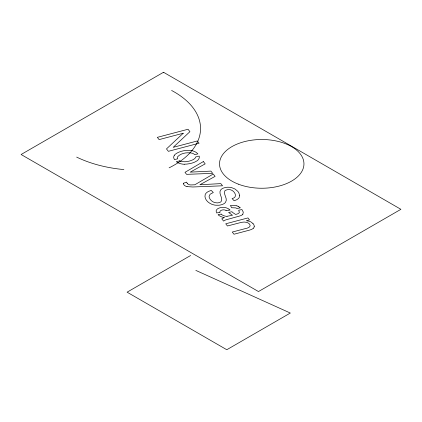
<?xml version="1.0" encoding="UTF-8"?>
<svg xmlns="http://www.w3.org/2000/svg" width="422" height="422" viewBox="0 0 422 422"><rect width="100%" height="100%" fill="white"/><g stroke="black" fill="none" stroke-linecap="round" stroke-linejoin="round"><path stroke-width="0.63" d="M254.218 226.456L254.139 226.989A5.618 3.244 0 0 1 253.49 228.128M242.824 214.26L243.294 212.155L241.927 209.534L238.704 210.24L239.343 212.366A4.51 2.606 0 0 1 239.184 212.783L238.087 213.674L236.072 214.344M190.644 255.489L127.101 292.177L226.788 349.727L290.325 313.045L195.829 270.391M183.327 183.296L186.677 182.119A9.548 5.512 0 0 0 187.305 183.459M179.714 160.856L176.301 161.689A11.046 6.377 0 0 0 184.235 164.295M235.618 214.455L233.134 212.815A58.083 33.533 0 0 1 231.889 211.728L228.629 212.445L232.48 215.278L227.052 216.291M219.931 212.277L216.66 212.994L216.133 211.1A6.599 3.809 0 0 1 216.433 210.087L216.839 209.512A6.277 3.624 0 0 1 218.554 208.289L219.445 207.94A8.171 4.716 0 0 1 220.115 207.745A6.784 3.914 0 0 1 223.227 207.371A6.868 3.967 0 0 1 226.498 207.93A10.133 5.85 0 0 1 228.961 209.18M221.075 214.096L218.095 214.751A12.117 6.995 0 0 0 220.49 216.359L221.223 216.686A18.331 10.582 0 0 0 224.209 217.673M184.245 164.221C188.708 164.132 193.387 163.24 197.158 160.756A10.365 5.987 0 0 0 198.562 159.316A10.608 6.124 0 0 0 199.179 156.098L195.634 156.963A7.158 4.136 0 0 1 195.017 158.266L193.366 159.6L190.132 160.861A20.551 11.869 0 0 1 188.555 161.262L185.147 161.768L182.267 161.642A6.916 3.993 0 0 1 179.703 160.861M187.046 186.614L192.801 186.988L222.542 185.796L220.817 183.623L199.907 184.736L215.088 176.38L213.231 174.033L194.806 184.783L192.29 184.894A27.293 15.756 0 0 1 191.398 184.92L190.401 184.91A3.814 2.2 0 0 1 188.66 184.509A4.8 2.775 0 0 1 187.368 183.443M236.948 205.894L238.33 206.5M252.978 223.518L250.895 221.93A8.208 4.742 0 0 0 249.085 221.223L246.358 220.722L249.518 219.888L247.967 217.931L225.728 223.797L227.453 225.976L241.611 222.315L244.174 222.041L246.48 222.331A6.641 3.835 0 0 1 249.001 223.597L249.328 223.913A7.87 4.542 0 0 1 249.708 224.356C251.465 226.846 247.651 228.202 245.789 228.487L232.264 232.053L233.983 234.231L248.864 230.296A31.471 18.172 0 0 0 250.077 229.943L250.963 229.642A6.008 3.471 0 0 0 251.406 229.457A8.108 4.679 0 0 0 253.501 228.133M227.036 216.38A7.438 4.294 0 0 1 221.165 214.07M219.941 212.277A4.051 2.337 0 0 1 220.031 211.411A4.151 2.395 0 0 1 220.2 211.137L220.279 211.032A3.497 2.02 0 0 1 221.692 210.145A3.666 2.115 0 0 1 226.007 210.388M224.219 217.694A8.931 5.154 0 0 0 221.787 218.833L223.607 221.112A9.279 5.354 0 0 1 225.839 219.857L238.557 216.328A29.234 16.875 0 0 0 239.907 215.932L240.793 215.616A6.662 3.845 0 0 0 242.856 214.27M228.967 209.18A12.686 7.322 0 0 1 229.341 209.454L230.069 210.056L226.556 210.747A6.541 3.777 0 0 0 225.992 210.399M238.34 206.495A13.504 7.796 0 0 1 240.282 207.819L236.995 208.542A4.589 2.648 0 0 0 235.592 207.877L231.62 207.735L230.438 205.472L233.719 205.303A7.733 4.463 0 0 1 235.017 205.419A6.815 3.935 0 0 1 236.948 205.894M123.873 169.565A96.796 55.883 0 0 1 76.662 157.105M171.59 90.461A89.469 51.653 0 0 1 169.111 167.824M183.354 183.296A8.509 4.911 0 0 0 183.95 184.825A6.05 3.492 0 0 0 187.02 186.651M252.952 223.528A10.328 5.966 0 0 1 254.255 226.456M239.701 195.439L239.195 197.517A8.925 5.154 0 0 1 238.298 198.609L237.902 198.941A9.88 5.702 0 0 1 236.51 199.833L234.147 200.756L232.074 198.583C239.147 197.227 233.646 188.977 228.671 189.631A4.099 2.368 0 0 0 227.194 189.747L225.633 190.259A3.677 2.121 0 0 0 224.868 190.813C223.027 194.447 228.154 198.583 225.543 202.27A7.891 4.558 0 0 1 224.625 203.225A8.002 4.621 0 0 1 223.37 204.016L222.352 204.454A9.711 5.607 0 0 1 220.569 204.96A8.894 5.138 0 0 1 218.649 205.24L215.927 205.224A9.368 5.407 0 0 1 213.88 204.907C209.338 203.974 203.689 199.632 205.208 194.484A10.434 6.024 0 0 1 206.068 193.218A11.199 6.467 0 0 1 206.917 192.437A11.03 6.367 0 0 1 208.51 191.43L211.216 190.391L213.3 192.516L210.103 194.241L209.133 196.304A11.262 6.499 0 0 0 209.222 197.385C210.225 200.735 213.78 202.977 217.214 202.892A4.716 2.722 0 0 0 218.707 202.729L220.041 202.302A4.252 2.458 0 0 0 221.017 201.679C223.618 198.071 217.863 193.566 220.78 189.863A7.496 4.331 0 0 1 221.64 189.035A7.512 4.336 0 0 1 223.191 188.159L225.237 187.526A8.393 4.848 0 0 1 227.674 187.231L229.6 187.284A8.187 4.726 0 0 1 231.509 187.59L234.964 189.003L237.681 191.235A21.253 12.27 0 0 1 238.736 192.648L239.701 195.439M174.27 155.444L174.122 155.713A10.27 5.929 0 0 0 173.743 157.912L174.407 159.627L177.578 158.851A6.488 3.745 0 0 1 177.651 156.731C181.07 152.975 187.189 152.178 191.994 153.154A6.425 3.708 0 0 1 194.357 154.341L194.706 154.663L197.881 153.882L196.547 152.664A10.946 6.319 0 0 0 192.912 150.928L192.474 150.807A9.611 5.549 0 0 0 190.1 150.385C184.968 150.142 179.366 151.102 175.209 154.294A9.79 5.655 0 0 0 174.444 155.18L174.27 155.444M183.232 133.241L166.474 148.913L168.378 151.319L199.078 143.222L197.296 140.974L173.194 147.331L189.932 131.664L188.027 129.259L157.327 137.356L159.11 139.603L183.232 133.241M203.367 161.568L184.994 172.318L186.603 174.349L212.688 173.347L210.916 171.11L190.216 172.139L205.187 163.868L203.367 161.568M163.525 72.273L21.1 154.499L258.475 291.549L400.9 209.317L163.525 72.273M238.272 184.129A42.211 24.37 0 0 0 303.861 165.471A42.211 24.37 0 0 0 243.083 142.008A42.211 24.37 0 0 0 238.272 184.129"/></g></svg>
